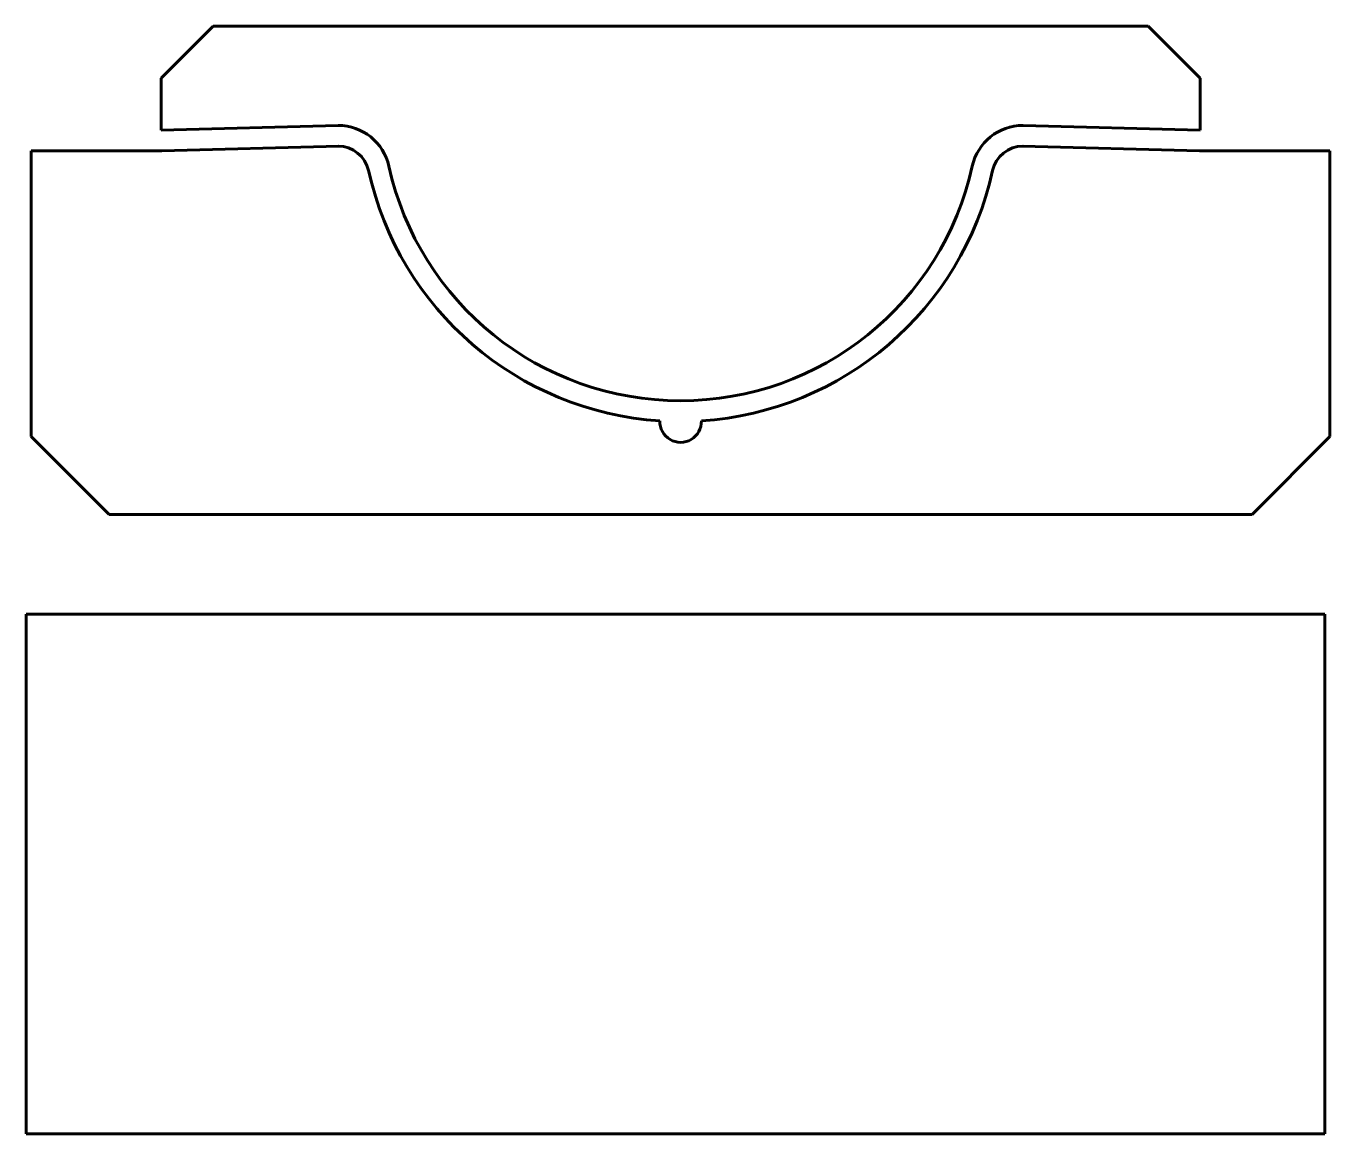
# Model space of a CAD drawing. Header units: millimetres. Extents: x -82 to 169, y -193 to 21.
import ezdxf

# ---------------------------------------------------------------- set-up
doc = ezdxf.new("R2010")
doc.units = ezdxf.units.MM
doc.linetypes.add('K5LT_BASIC', pattern=[0])

# ---------------------------------------------------------------- blocks, each defined once
blk = doc.blocks.new('U0')
at = {"color": 150, "linetype": 'K5LT_BASIC', "lineweight": 60}
for start, end in [(192.4047, 266.2728), (273.7272, 347.5953)]:
    blk.add_arc((44.44, 6.08), 61.5, start, end, dxfattribs=at)
blk = doc.blocks.new('U1')
at = {"color": 150, "linetype": 'K5LT_BASIC', "lineweight": 60}
for p, q in [((168.44, -92.52), (-81.56, -92.52)), ((-81.56, -92.52), (-81.56, -192.52)), ((168.44, -192.52), (168.44, -92.52)), ((-81.56, -192.52), (168.44, -192.52))]:
    blk.add_line(p, q, dxfattribs=at)

msp = doc.modelspace()

# ---------------------------------------------------------------- linework, layer by layer
at = {"color": 150, "linetype": 'K5LT_BASIC', "lineweight": 60}
for p, q in [((-45.55, 20.69), (-55.55, 10.69)), ((-45.55, 20.69), (134.43, 20.69)), ((134.43, 20.69), (144.43, 10.69)), ((-55.55, 0.69), (-55.55, 10.69)), ((144.43, 0.69), (144.43, 10.69)), ((-55.55, 0.69), (-21.49, 1.58)), ((144.43, 0.69), (110.36, 1.58)), ((-55.45, -3.31), (-21.38, -2.41)), ((144.32, -3.31), (110.26, -2.41)), ((-55.45, -3.31), (-80.56, -3.31)), ((-80.56, -3.31), (-80.56, -58.31)), ((144.32, -3.31), (169.44, -3.31)), ((169.44, -3.31), (169.44, -58.31)), ((-65.56, -73.31), (-80.56, -58.31)), ((154.44, -73.31), (169.44, -58.31)), ((-65.56, -73.31), (44.44, -73.31)), ((154.44, -73.31), (44.44, -73.31))]:
    msp.add_line(p, q, dxfattribs=at)
for centre, radius, start, end in [((-21.49, -8.42), 10, 12.4047, 90), ((110.36, -8.42), 10, 90, 167.5953), ((-21.49, -8.42), 6, 12.4047, 90), ((110.36, -8.42), 6, 90, 167.5953), ((44.44, 6.08), 57.5, 192.4047, 347.5953), ((44.44, -55.42), 4, 178.1364, 1.8636)]:
    msp.add_arc(centre, radius, start, end, dxfattribs=at)

# ---------------------------------------------------------------- block references
for name in ['U0', 'U1']:
    msp.add_blockref(name, (0, 0))

doc.saveas('drawing.dxf')
